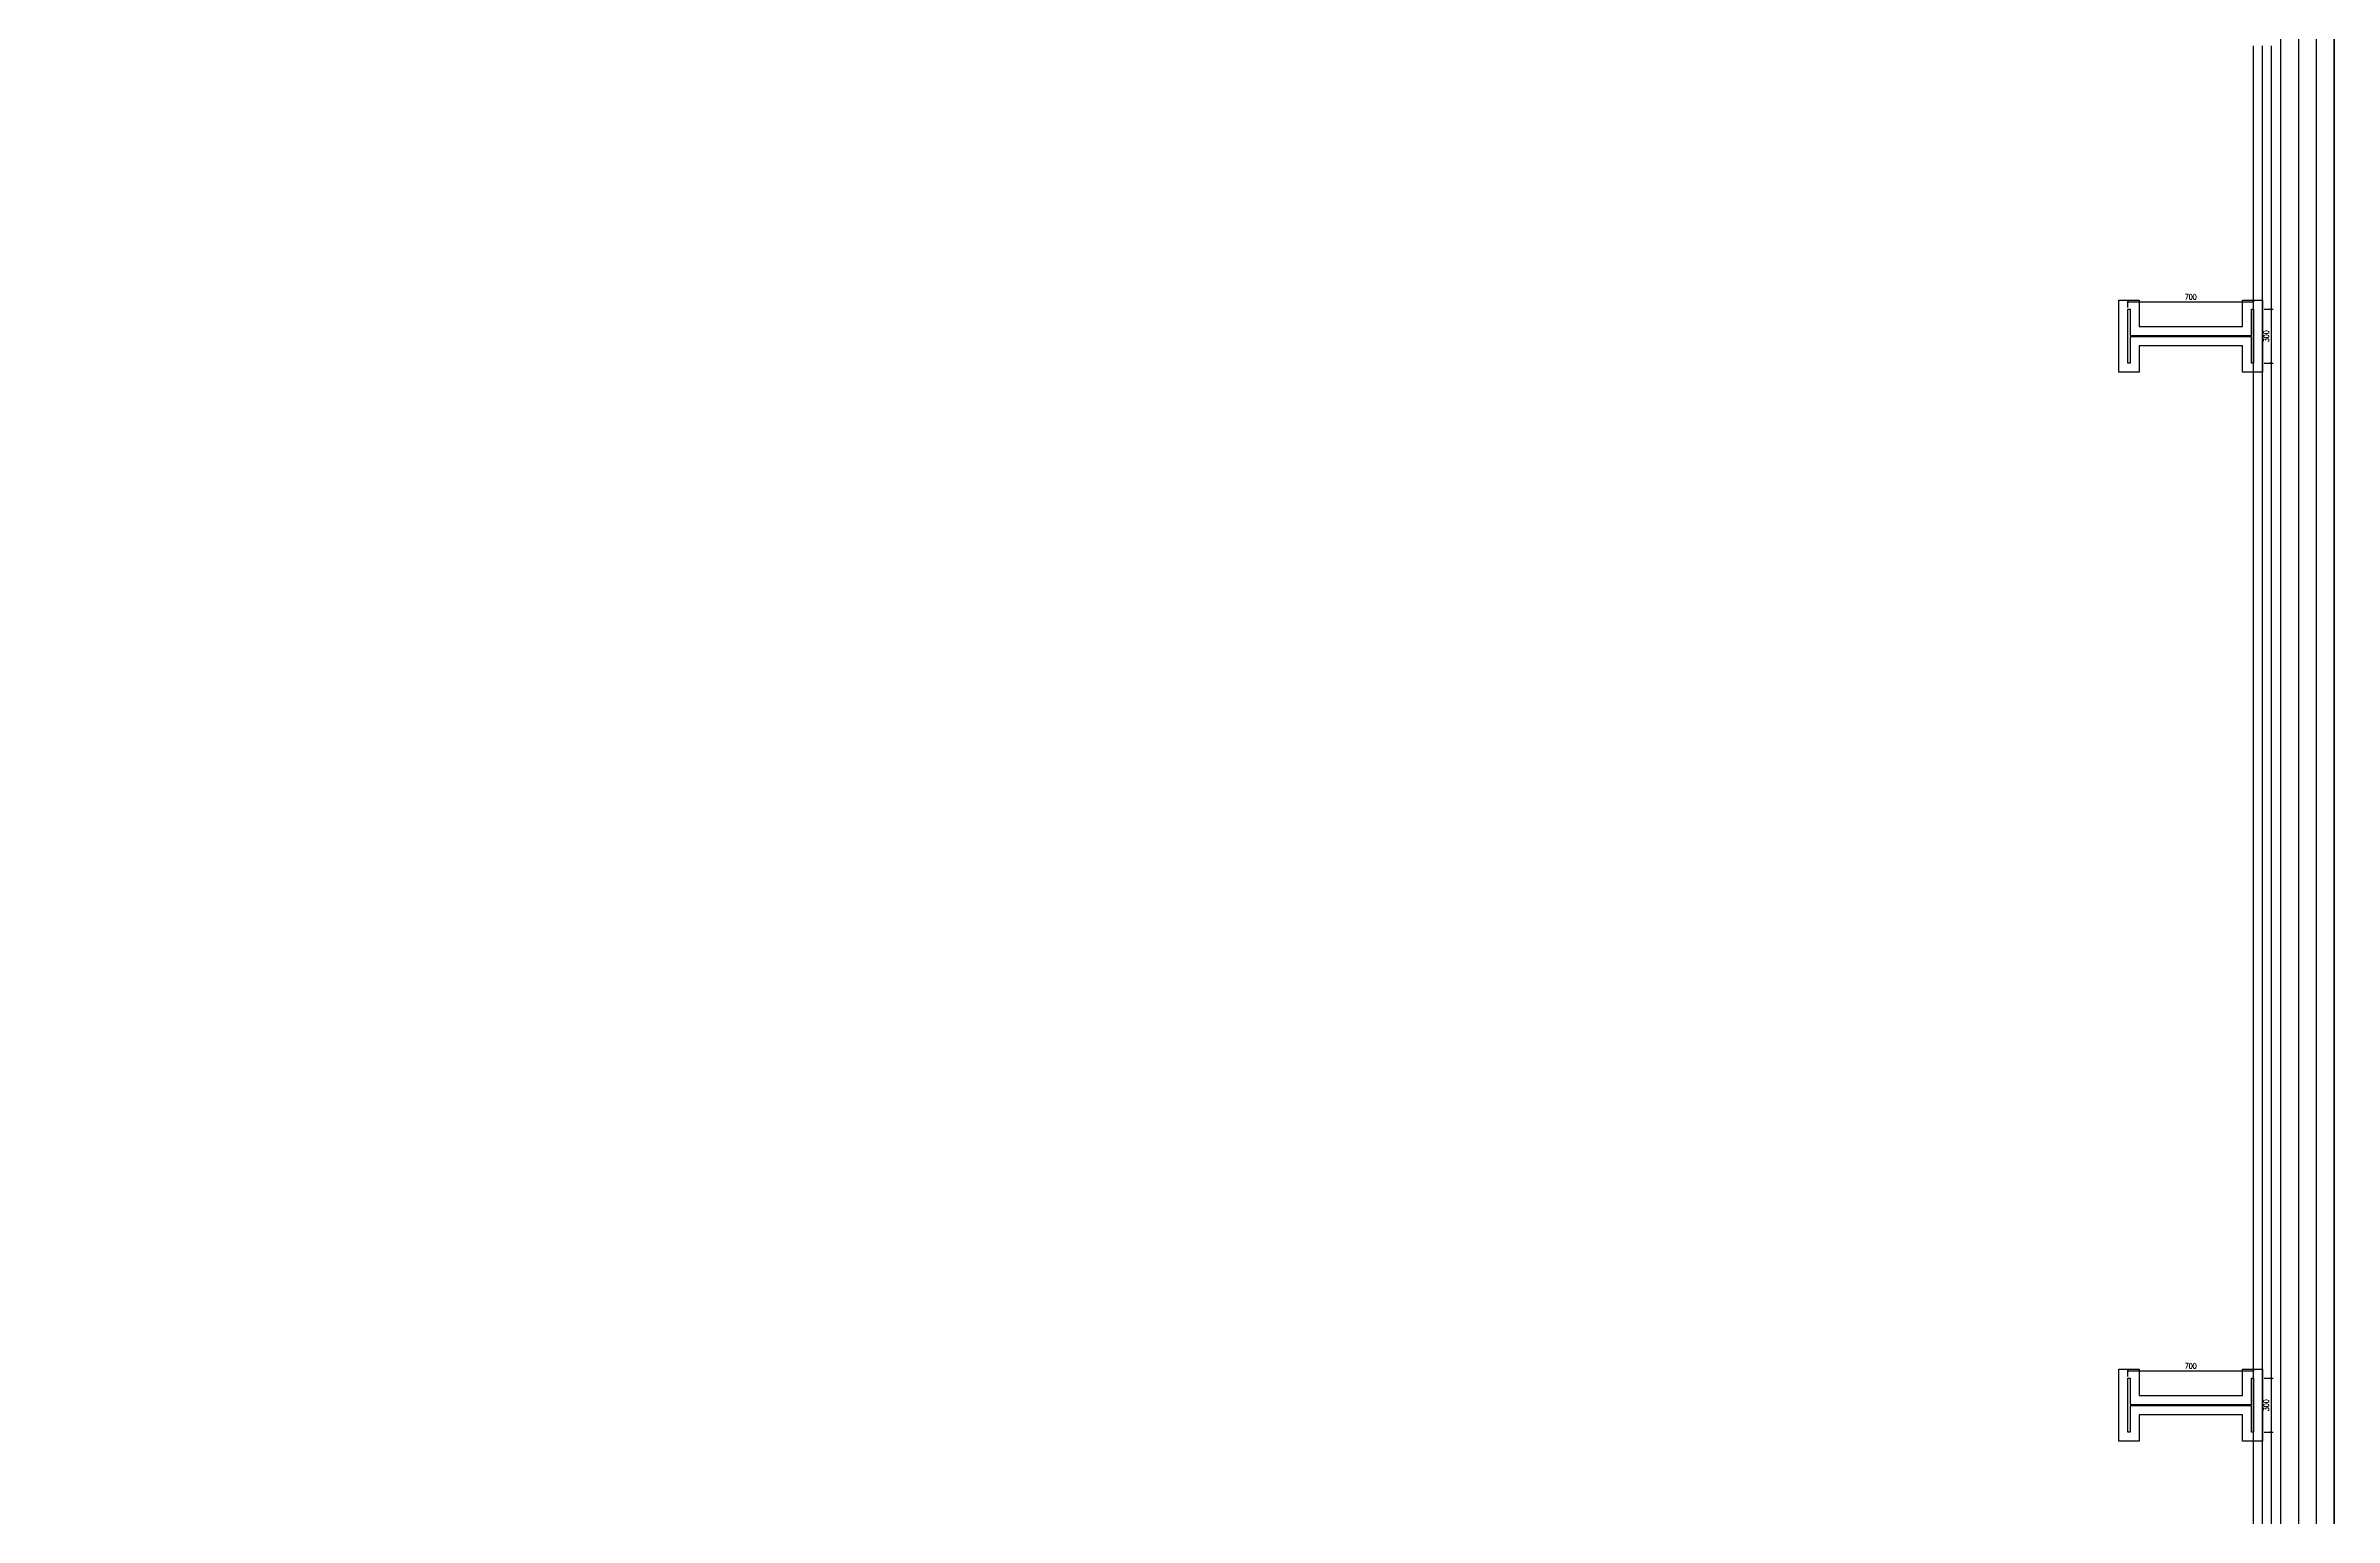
# Model space of a CAD drawing. Extents: x -474411 to 577939, y 0 to 1014176.
# Drawn here: x -140810 to -128054, y 572238 to 580439 of the extents above; entities that cross this region are included whole.
import ezdxf

# ---------------------------------------------------------------- set-up
doc = ezdxf.new("R2010")
doc.units = 0
doc.header["$LTSCALE"] = 1000
doc.header["$MEASUREMENT"] = 0
doc.layers.get('Defpoints').update_dxf_attribs({"color": 210})
for name, color, linetype in [('A-AXIS-DP', 126, 'Continuous'), ('A-HATCH-2', 251, 'Continuous'), ('A-WINDOW', 140, 'Continuous'), ('AS-COLN', 6, 'Continuous'), ('AS-结构边线层', 200, 'Continuous'), ('CURTWALL', 4, 'Continuous'), ('DIM_SYMB', 3, 'Continuous')]:
    doc.layers.add(name, color=color, linetype=linetype)
doc.styles.add('_TCH_DIM_T3', font='SIMPLEX', dxfattribs={"width": 0.7058823529411765, "bigfont": 'GBCBIG'})
doc.dimstyles.new('_TCH_ARCH&&10', dxfattribs={"dimtxt": 29.75, "dimasz": 10, "dimexe": 10, "dimexo": 10, "dimgap": 12.625, "dimtad": 1, "dimdec": 0, "dimzin": 0, "dimdsep": 46, "dimtxsty": '_TCH_DIM_T3', "dimblk": 'ARCHTICK', "dimcen": 0.09, "dimclrt": 7, "dimazin": 2, "dimtfac": 1, "dimtdec": 0, "dimtix": 1, "dimtmove": 2, "dimatfit": 3, "dimfxl": 0, "dimtolj": 1, "dimtzin": 0, "dimarcsym": 0})

# ---------------------------------------------------------------- blocks, each defined once
blk = doc.blocks.new('43243')
at = {"layer": 'AS-结构边线层', "color": 8}
blk.add_lwpolyline([(-155994.1845319311, 548520.0000005339), (-146454.1845526676, 548520.0000002496), (-146454.1845523441, 549069.9999961699), (-144354.1845732646, 549069.9999974051), (-144354.1845729411, 548520.0000008412), (-128354.1845245595, 548519.999999074), (-128354.1845285305, 548810.0002094659), (-128054.1845316761, 548810.000202142), (-128054.1846888704, 561349.9999937844), (-131054.1845243168, 561349.9999936294), (-131054.1845171562, 565490.0000006589), (-128054.1845227069, 565490.0000006589), (-128054.1840383076, 594489.9999961825), (-131054.5662808516, 594490.0000003761), (-131054.5662690684, 601390.0000004545)], dxfattribs=at)
blk = doc.blocks.new('_ArchTick')
at = {"color": 0, "linetype": 'ByBlock', "const_width": 0.4}
blk.add_lwpolyline([(-0.5, -0.5), (0.5, 0.5)], dxfattribs=at)
blk = doc.blocks.new('*D1343')
at = {"layer": 'A-AXIS-DP', "color": 0, "lineweight": -2}
for p, q in [((-128443.9750151619, 578969.9999962), (-128395.2250151619, 578969.9999962)), ((-128405.2250151619, 578969.9999962), (-128405.2250151619, 578669.9999962)), ((-128443.9750151619, 578669.9999962), (-128395.2250151619, 578669.9999962))]:
    blk.add_line(p, q, dxfattribs=at)
at = {"layer": 'Defpoints', "color": 0}
for p in [(-128453.9750151619, 578969.9999962), (-128453.9750151619, 578669.9999962), (-128405.2250151619, 578669.9999962)]:
    blk.add_point(p, dxfattribs=at)
at = {"layer": 'A-AXIS-DP', "color": 0, "lineweight": -2, "xscale": 10, "yscale": 10, "zscale": 10}
for p, rotation in [((-128405.2250151619, 578969.9999962), 90), ((-128405.2250151619, 578669.9999962), 270)]:
    blk.add_blockref('_ArchTick', p, dxfattribs=dict(at, rotation=rotation))
at = {"layer": 'A-AXIS-DP', "color": 7, "insert": (-128432.7250151617, 578819.9999961999), "char_height": 29.75, "attachment_point": 5, "rotation": 90, "style": '_TCH_DIM_T3'}
blk.add_mtext('\\A1;300', dxfattribs=at)
blk = doc.blocks.new('*D1344')
at = {"layer": 'A-AXIS-DP', "color": 0, "lineweight": -2}
for p, q in [((-129203.9750151618, 578979.9999961997), (-129203.9750151618, 579021.2499962)), ((-129203.9750151618, 579011.2499962), (-128503.9750151618, 579011.2499962)), ((-128503.9750151618, 578979.9999961997), (-128503.9750151618, 579021.2499962))]:
    blk.add_line(p, q, dxfattribs=at)
at = {"layer": 'Defpoints', "color": 0}
for p in [(-128503.9750151618, 579011.2499962), (-129203.9750151618, 578969.9999961997), (-128503.9750151618, 578969.9999961997)]:
    blk.add_point(p, dxfattribs=at)
at = {"layer": 'A-AXIS-DP', "color": 0, "lineweight": -2, "xscale": 10, "yscale": 10, "zscale": 10, "rotation": 180}
blk.add_blockref('_ArchTick', (-129203.9750151618, 579011.2499962), dxfattribs=at)
at = {"layer": 'A-AXIS-DP', "color": 0, "lineweight": -2, "xscale": 10, "yscale": 10, "zscale": 10}
blk.add_blockref('_ArchTick', (-128503.9750151618, 579011.2499962), dxfattribs=at)
at = {"layer": 'A-AXIS-DP', "color": 7, "insert": (-128853.9750151618, 579038.7499962), "char_height": 29.75, "attachment_point": 5, "style": '_TCH_DIM_T3'}
blk.add_mtext('\\A1;700', dxfattribs=at)
blk = doc.blocks.new('*D1349')
at = {"layer": 'A-AXIS-DP', "color": 0, "lineweight": -2}
for p, q in [((-128443.9750151621, 573011.999996183), (-128395.2250151621, 573011.999996183)), ((-128405.2250151621, 573011.999996183), (-128405.2250151621, 572711.999996183)), ((-128443.9750151621, 572711.999996183), (-128395.2250151621, 572711.999996183))]:
    blk.add_line(p, q, dxfattribs=at)
at = {"layer": 'Defpoints', "color": 0}
for p in [(-128453.9750151621, 573011.999996183), (-128453.9750151621, 572711.999996183), (-128405.2250151621, 572711.999996183)]:
    blk.add_point(p, dxfattribs=at)
at = {"layer": 'A-AXIS-DP', "color": 0, "lineweight": -2, "xscale": 10, "yscale": 10, "zscale": 10}
for p, rotation in [((-128405.2250151621, 573011.999996183), 90), ((-128405.2250151621, 572711.999996183), 270)]:
    blk.add_blockref('_ArchTick', p, dxfattribs=dict(at, rotation=rotation))
at = {"layer": 'A-AXIS-DP', "color": 7, "insert": (-128432.725015162, 572861.9999961829), "char_height": 29.75, "attachment_point": 5, "rotation": 90, "style": '_TCH_DIM_T3'}
blk.add_mtext('\\A1;300', dxfattribs=at)
blk = doc.blocks.new('*D1350')
at = {"layer": 'A-AXIS-DP', "color": 0, "lineweight": -2}
for p, q in [((-129203.975015162, 573021.9999961827), (-129203.975015162, 573063.249996183)), ((-129203.975015162, 573053.249996183), (-128503.975015162, 573053.249996183)), ((-128503.975015162, 573021.9999961827), (-128503.975015162, 573063.249996183))]:
    blk.add_line(p, q, dxfattribs=at)
at = {"layer": 'Defpoints', "color": 0}
for p in [(-129203.975015162, 573011.9999961827), (-128503.975015162, 573053.249996183), (-128503.975015162, 573011.9999961827)]:
    blk.add_point(p, dxfattribs=at)
at = {"layer": 'A-AXIS-DP', "color": 0, "lineweight": -2, "xscale": 10, "yscale": 10, "zscale": 10, "rotation": 180}
blk.add_blockref('_ArchTick', (-129203.975015162, 573053.249996183), dxfattribs=at)
at = {"layer": 'A-AXIS-DP', "color": 0, "lineweight": -2, "xscale": 10, "yscale": 10, "zscale": 10}
blk.add_blockref('_ArchTick', (-128503.975015162, 573053.249996183), dxfattribs=at)
at = {"layer": 'A-AXIS-DP', "color": 7, "insert": (-128853.975015162, 573080.749996183), "char_height": 29.75, "attachment_point": 5, "style": '_TCH_DIM_T3'}
blk.add_mtext('\\A1;700', dxfattribs=at)
blk = doc.blocks.new('34242343243')
at = {"color": 8}
for p, q in [((-128504.1845198497, 580338.5371032545), (-128504.1845198497, 580438.5477039358)), ((-128454.1845198497, 580338.5371032545), (-128454.1845198497, 580438.5477039358)), ((-128404.1845198497, 580338.5371032545), (-128404.1845198497, 580438.5477039358)), ((-128504.1845198497, 580238.5265025732), (-128504.1845198497, 580338.5371032545)), ((-128454.1845198497, 580238.5265025732), (-128454.1845198497, 580338.5371032545)), ((-128404.1845198497, 580238.5265025732), (-128404.1845198497, 580338.5371032545)), ((-128504.1845198497, 580138.5159018919), (-128504.1845198497, 580238.5265025732)), ((-128454.1845198497, 580138.5159018919), (-128454.1845198497, 580238.5265025732)), ((-128404.1845198497, 580138.5159018919), (-128404.1845198497, 580238.5265025732)), ((-128504.1845198497, 580038.5053012104), (-128504.1845198497, 580138.5159018917)), ((-128504.1845198497, 579938.4947005291), (-128504.1845198497, 580038.5053012104)), ((-128454.1845198497, 580038.5053012104), (-128454.1845198497, 580138.5159018917)), ((-128454.1845198497, 579938.4947005291), (-128454.1845198497, 580038.5053012104)), ((-128404.1845198497, 580038.5053012104), (-128404.1845198497, 580138.5159018917)), ((-128404.1845198497, 579938.4947005291), (-128404.1845198497, 580038.5053012104)), ((-128504.1845198497, 579838.4840998477), (-128504.1845198497, 579938.494700529)), ((-128454.1845198497, 579838.4840998477), (-128454.1845198497, 579938.494700529)), ((-128404.1845198497, 579838.4840998477), (-128404.1845198497, 579938.494700529)), ((-128504.1845198497, 579738.4734991664), (-128504.1845198497, 579838.4840998477)), ((-128454.1845198497, 579738.4734991664), (-128454.1845198497, 579838.4840998477)), ((-128404.1845198497, 579738.4734991664), (-128404.1845198497, 579838.4840998477)), ((-128504.1845198497, 579638.4628984851), (-128504.1845198497, 579738.4734991664)), ((-128454.1845198497, 579638.4628984851), (-128454.1845198497, 579738.4734991664)), ((-128404.1845198497, 579638.4628984851), (-128404.1845198497, 579738.4734991664)), ((-128504.1845198497, 579538.4522978037), (-128504.1845198497, 579638.462898485)), ((-128504.1845198497, 579438.4416971224), (-128504.1845198497, 579538.4522978037)), ((-128454.1845198497, 579538.4522978037), (-128454.1845198497, 579638.462898485)), ((-128454.1845198497, 579438.4416971224), (-128454.1845198497, 579538.4522978037)), ((-128404.1845198497, 579538.4522978037), (-128404.1845198497, 579638.462898485)), ((-128404.1845198497, 579438.4416971224), (-128404.1845198497, 579538.4522978037)), ((-128504.1845198497, 579338.4310964411), (-128504.1845198497, 579438.4416971224)), ((-128454.1845198497, 579338.4310964411), (-128454.1845198497, 579438.4416971224)), ((-128404.1845198497, 579338.4310964411), (-128404.1845198497, 579438.4416971224)), ((-128504.1845198497, 579238.4204957597), (-128504.1845198497, 579338.431096441)), ((-128454.1845198497, 579238.4204957597), (-128454.1845198497, 579338.431096441)), ((-128404.1845198497, 579238.4204957597), (-128404.1845198497, 579338.431096441)), ((-128504.1845198497, 579138.4098950784), (-128504.1845198497, 579238.4204957597)), ((-128504.1845198497, 579038.3992943971), (-128504.1845198497, 579138.4098950784)), ((-128454.1845198497, 579138.4098950784), (-128454.1845198497, 579238.4204957597)), ((-128454.1845198497, 579038.3992943971), (-128454.1845198497, 579138.4098950784)), ((-128404.1845198497, 579138.4098950784), (-128404.1845198497, 579238.4204957597)), ((-128404.1845198497, 579038.3992943971), (-128404.1845198497, 579138.4098950784)), ((-128504.1845198497, 578938.3886937157), (-128504.1845198497, 579038.399294397)), ((-128454.1845198497, 578938.3886937157), (-128454.1845198497, 579038.399294397)), ((-128404.1845198497, 578938.3886937157), (-128404.1845198497, 579038.399294397)), ((-128504.1845198497, 578838.3780930344), (-128504.1845198497, 578938.3886937157)), ((-128454.1845198497, 578838.3780930344), (-128454.1845198497, 578938.3886937157)), ((-128404.1845198497, 578838.3780930344), (-128404.1845198497, 578938.3886937157)), ((-128504.1845198497, 578738.367492353), (-128504.1845198497, 578838.3780930343)), ((-128454.1845198497, 578738.367492353), (-128454.1845198497, 578838.3780930343)), ((-128404.1845198497, 578738.367492353), (-128404.1845198497, 578838.3780930343)), ((-128504.1845198497, 578638.3568916717), (-128504.1845198497, 578738.367492353)), ((-128504.1845198497, 578538.3462909904), (-128504.1845198497, 578638.3568916717)), ((-128454.1845198497, 578638.3568916717), (-128454.1845198497, 578738.367492353)), ((-128454.1845198497, 578538.3462909904), (-128454.1845198497, 578638.3568916717)), ((-128404.1845198497, 578638.3568916717), (-128404.1845198497, 578738.367492353)), ((-128404.1845198497, 578538.3462909904), (-128404.1845198497, 578638.3568916717)), ((-128504.1845198497, 578438.335690309), (-128504.1845198497, 578538.3462909902)), ((-128454.1845198497, 578438.335690309), (-128454.1845198497, 578538.3462909902)), ((-128404.1845198497, 578438.335690309), (-128404.1845198497, 578538.3462909902)), ((-128504.1845198497, 578338.3250896276), (-128504.1845198497, 578438.335690309)), ((-128454.1845198497, 578338.3250896276), (-128454.1845198497, 578438.335690309)), ((-128404.1845198497, 578338.3250896276), (-128404.1845198497, 578438.335690309)), ((-128504.1845198497, 578238.3144889463), (-128504.1845198497, 578338.3250896276)), ((-128454.1845198497, 578238.3144889463), (-128454.1845198497, 578338.3250896276)), ((-128404.1845198497, 578238.3144889463), (-128404.1845198497, 578338.3250896276)), ((-128504.1845198497, 578138.3038882649), (-128504.1845198497, 578238.3144889462)), ((-128504.1845198497, 578038.2932875836), (-128504.1845198497, 578138.3038882649)), ((-128454.1845198497, 578138.3038882649), (-128454.1845198497, 578238.3144889462)), ((-128454.1845198497, 578038.2932875836), (-128454.1845198497, 578138.3038882649)), ((-128404.1845198497, 578138.3038882649), (-128404.1845198497, 578238.3144889462)), ((-128404.1845198497, 578038.2932875836), (-128404.1845198497, 578138.3038882649)), ((-128504.1845198497, 577938.2826869022), (-128504.1845198497, 578038.2932875835)), ((-128454.1845198497, 577938.2826869022), (-128454.1845198497, 578038.2932875835)), ((-128404.1845198497, 577938.2826869022), (-128404.1845198497, 578038.2932875835)), ((-128504.1845198497, 577838.2720862209), (-128504.1845198497, 577938.2826869022)), ((-128454.1845198497, 577838.2720862209), (-128454.1845198497, 577938.2826869022)), ((-128404.1845198497, 577838.2720862209), (-128404.1845198497, 577938.2826869022)), ((-128504.1845198497, 577738.2614855396), (-128504.1845198497, 577838.2720862209)), ((-128504.1845198497, 577638.2508848582), (-128504.1845198497, 577738.2614855395)), ((-128454.1845198497, 577738.2614855396), (-128454.1845198497, 577838.2720862209)), ((-128454.1845198497, 577638.2508848582), (-128454.1845198497, 577738.2614855395)), ((-128404.1845198497, 577738.2614855396), (-128404.1845198497, 577838.2720862209)), ((-128404.1845198497, 577638.2508848582), (-128404.1845198497, 577738.2614855395)), ((-128504.1845198497, 577538.2402841769), (-128504.1845198497, 577638.2508848582)), ((-128454.1845198497, 577538.2402841769), (-128454.1845198497, 577638.2508848582)), ((-128404.1845198497, 577538.2402841769), (-128404.1845198497, 577638.2508848582)), ((-128504.1845198497, 577438.2296834956), (-128504.1845198497, 577538.2402841769)), ((-128454.1845198497, 577438.2296834956), (-128454.1845198497, 577538.2402841769)), ((-128404.1845198497, 577438.2296834956), (-128404.1845198497, 577538.2402841769)), ((-128504.1845198497, 577338.2190828142), (-128504.1845198497, 577438.2296834955)), ((-128454.1845198497, 577338.2190828142), (-128454.1845198497, 577438.2296834955)), ((-128404.1845198497, 577338.2190828142), (-128404.1845198497, 577438.2296834955)), ((-128504.1845198497, 577238.2084821329), (-128504.1845198497, 577338.2190828142)), ((-128504.1845198497, 577138.1978814516), (-128504.1845198497, 577238.2084821329)), ((-128454.1845198497, 577238.2084821329), (-128454.1845198497, 577338.2190828142)), ((-128454.1845198497, 577138.1978814516), (-128454.1845198497, 577238.2084821329)), ((-128404.1845198497, 577238.2084821329), (-128404.1845198497, 577338.2190828142)), ((-128404.1845198497, 577138.1978814516), (-128404.1845198497, 577238.2084821329)), ((-128504.1845198497, 577038.1872807702), (-128504.1845198497, 577138.1978814515)), ((-128454.1845198497, 577038.1872807702), (-128454.1845198497, 577138.1978814515)), ((-128404.1845198497, 577038.1872807702), (-128404.1845198497, 577138.1978814515)), ((-128504.1845198497, 576938.1766800889), (-128504.1845198497, 577038.1872807702)), ((-128454.1845198497, 576938.1766800889), (-128454.1845198497, 577038.1872807702)), ((-128404.1845198497, 576938.1766800889), (-128404.1845198497, 577038.1872807702)), ((-128504.1845198497, 576838.1660794074), (-128504.1845198497, 576938.1766800887)), ((-128504.1845198497, 576738.1554787261), (-128504.1845198497, 576838.1660794074)), ((-128454.1845198497, 576838.1660794074), (-128454.1845198497, 576938.1766800887)), ((-128454.1845198497, 576738.1554787261), (-128454.1845198497, 576838.1660794074)), ((-128404.1845198497, 576838.1660794074), (-128404.1845198497, 576938.1766800887)), ((-128404.1845198497, 576738.1554787261), (-128404.1845198497, 576838.1660794074)), ((-128504.1845198497, 576638.1448780448), (-128504.1845198497, 576738.1554787261)), ((-128454.1845198497, 576638.1448780448), (-128454.1845198497, 576738.1554787261)), ((-128404.1845198497, 576638.1448780448), (-128404.1845198497, 576738.1554787261)), ((-128504.1845198497, 576538.1342773634), (-128504.1845198497, 576638.1448780447)), ((-128454.1845198497, 576538.1342773634), (-128454.1845198497, 576638.1448780447)), ((-128404.1845198497, 576538.1342773634), (-128404.1845198497, 576638.1448780447)), ((-128504.1845198497, 576438.1236766821), (-128504.1845198497, 576538.1342773634)), ((-128454.1845198497, 576438.1236766821), (-128454.1845198497, 576538.1342773634)), ((-128404.1845198497, 576438.1236766821), (-128404.1845198497, 576538.1342773634)), ((-128504.1845198497, 576338.1130760008), (-128504.1845198497, 576438.1236766821)), ((-128504.1845198497, 576238.1024753194), (-128504.1845198497, 576338.1130760007)), ((-128454.1845198497, 576338.1130760008), (-128454.1845198497, 576438.1236766821)), ((-128454.1845198497, 576238.1024753194), (-128454.1845198497, 576338.1130760007)), ((-128404.1845198497, 576338.1130760008), (-128404.1845198497, 576438.1236766821)), ((-128404.1845198497, 576238.1024753194), (-128404.1845198497, 576338.1130760007)), ((-128504.1845198497, 576138.0918746381), (-128504.1845198497, 576238.1024753194)), ((-128454.1845198497, 576138.0918746381), (-128454.1845198497, 576238.1024753194)), ((-128404.1845198497, 576138.0918746381), (-128404.1845198497, 576238.1024753194)), ((-128504.1845198497, 576038.0812739567), (-128504.1845198497, 576138.091874638)), ((-128454.1845198497, 576038.0812739567), (-128454.1845198497, 576138.091874638)), ((-128404.1845198497, 576038.0812739567), (-128404.1845198497, 576138.091874638)), ((-128504.1845198497, 575938.0706732754), (-128504.1845198497, 576038.0812739567)), ((-128454.1845198497, 575938.0706732754), (-128454.1845198497, 576038.0812739567)), ((-128404.1845198497, 575938.0706732754), (-128404.1845198497, 576038.0812739567)), ((-128504.1845198497, 575838.0600725941), (-128504.1845198497, 575938.0706732754)), ((-128504.1845198497, 575738.0494719127), (-128504.1845198497, 575838.060072594)), ((-128454.1845198497, 575838.0600725941), (-128454.1845198497, 575938.0706732754)), ((-128454.1845198497, 575738.0494719127), (-128454.1845198497, 575838.060072594)), ((-128404.1845198497, 575838.0600725941), (-128404.1845198497, 575938.0706732754)), ((-128404.1845198497, 575738.0494719127), (-128404.1845198497, 575838.060072594)), ((-128504.1845198497, 575638.0388712314), (-128504.1845198497, 575738.0494719127)), ((-128454.1845198497, 575638.0388712314), (-128454.1845198497, 575738.0494719127)), ((-128404.1845198497, 575638.0388712314), (-128404.1845198497, 575738.0494719127)), ((-128504.1845198497, 575538.0282705501), (-128504.1845198497, 575638.0388712314)), ((-128454.1845198497, 575538.0282705501), (-128454.1845198497, 575638.0388712314)), ((-128404.1845198497, 575538.0282705501), (-128404.1845198497, 575638.0388712314)), ((-128504.1845198497, 575438.0176698687), (-128504.1845198497, 575538.02827055)), ((-128504.1845198497, 575338.0070691874), (-128504.1845198497, 575438.0176698687)), ((-128454.1845198497, 575438.0176698687), (-128454.1845198497, 575538.02827055)), ((-128454.1845198497, 575338.0070691874), (-128454.1845198497, 575438.0176698687)), ((-128404.1845198497, 575438.0176698687), (-128404.1845198497, 575538.02827055)), ((-128404.1845198497, 575338.0070691874), (-128404.1845198497, 575438.0176698687)), ((-128504.1845198497, 575237.996468506), (-128504.1845198497, 575338.0070691874)), ((-128454.1845198497, 575237.996468506), (-128454.1845198497, 575338.0070691874)), ((-128404.1845198497, 575237.996468506), (-128404.1845198497, 575338.0070691874)), ((-128504.1845198497, 575137.9858678246), (-128504.1845198497, 575237.9964685059)), ((-128454.1845198497, 575137.9858678246), (-128454.1845198497, 575237.9964685059)), ((-128404.1845198497, 575137.9858678246), (-128404.1845198497, 575237.9964685059)), ((-128504.1845198497, 575037.9752671433), (-128504.1845198497, 575137.9858678246)), ((-128454.1845198497, 575037.9752671433), (-128454.1845198497, 575137.9858678246)), ((-128404.1845198497, 575037.9752671433), (-128404.1845198497, 575137.9858678246)), ((-128504.1845198497, 574937.9646664619), (-128504.1845198497, 575037.9752671432)), ((-128504.1845198497, 574837.9540657806), (-128504.1845198497, 574937.9646664619)), ((-128454.1845198497, 574937.9646664619), (-128454.1845198497, 575037.9752671432)), ((-128454.1845198497, 574837.9540657806), (-128454.1845198497, 574937.9646664619)), ((-128404.1845198497, 574937.9646664619), (-128404.1845198497, 575037.9752671432)), ((-128404.1845198497, 574837.9540657806), (-128404.1845198497, 574937.9646664619)), ((-128504.1845198497, 574737.9434650993), (-128504.1845198497, 574837.9540657806)), ((-128454.1845198497, 574737.9434650993), (-128454.1845198497, 574837.9540657806)), ((-128404.1845198497, 574737.9434650993), (-128404.1845198497, 574837.9540657806)), ((-128504.1845198497, 574637.9328644179), (-128504.1845198497, 574737.9434650992)), ((-128454.1845198497, 574637.9328644179), (-128454.1845198497, 574737.9434650992)), ((-128404.1845198497, 574637.9328644179), (-128404.1845198497, 574737.9434650992)), ((-128504.1845198497, 574537.9222637366), (-128504.1845198497, 574637.9328644179)), ((-128454.1845198497, 574537.9222637366), (-128454.1845198497, 574637.9328644179)), ((-128404.1845198497, 574537.9222637366), (-128404.1845198497, 574637.9328644179)), ((-128504.1845198497, 574437.9116630553), (-128504.1845198497, 574537.9222637366)), ((-128504.1845198497, 574337.9010623739), (-128504.1845198497, 574437.9116630552)), ((-128454.1845198497, 574437.9116630553), (-128454.1845198497, 574537.9222637366)), ((-128454.1845198497, 574337.9010623739), (-128454.1845198497, 574437.9116630552)), ((-128404.1845198497, 574437.9116630553), (-128404.1845198497, 574537.9222637366)), ((-128404.1845198497, 574337.9010623739), (-128404.1845198497, 574437.9116630552)), ((-128504.1845198497, 574237.8904616926), (-128504.1845198497, 574337.9010623739)), ((-128454.1845198497, 574237.8904616926), (-128454.1845198497, 574337.9010623739)), ((-128404.1845198497, 574237.8904616926), (-128404.1845198497, 574337.9010623739)), ((-128504.1845198497, 574137.8798610112), (-128504.1845198497, 574237.8904616925)), ((-128454.1845198497, 574137.8798610112), (-128454.1845198497, 574237.8904616925)), ((-128404.1845198497, 574137.8798610112), (-128404.1845198497, 574237.8904616925)), ((-128504.1845198497, 574037.8692603299), (-128504.1845198497, 574137.8798610112)), ((-128504.1845198497, 573937.8586596486), (-128504.1845198497, 574037.8692603299)), ((-128454.1845198497, 574037.8692603299), (-128454.1845198497, 574137.8798610112)), ((-128454.1845198497, 573937.8586596486), (-128454.1845198497, 574037.8692603299)), ((-128404.1845198497, 574037.8692603299), (-128404.1845198497, 574137.8798610112)), ((-128404.1845198497, 573937.8586596486), (-128404.1845198497, 574037.8692603299)), ((-128504.1845198497, 573837.8480589672), (-128504.1845198497, 573937.8586596485)), ((-128454.1845198497, 573837.8480589672), (-128454.1845198497, 573937.8586596485)), ((-128404.1845198497, 573837.8480589672), (-128404.1845198497, 573937.8586596485)), ((-128504.1845198497, 573737.8374582859), (-128504.1845198497, 573837.8480589672)), ((-128454.1845198497, 573737.8374582859), (-128454.1845198497, 573837.8480589672)), ((-128404.1845198497, 573737.8374582859), (-128404.1845198497, 573837.8480589672)), ((-128504.1845198497, 573637.8268576046), (-128504.1845198497, 573737.8374582859)), ((-128454.1845198497, 573637.8268576046), (-128454.1845198497, 573737.8374582859)), ((-128404.1845198497, 573637.8268576046), (-128404.1845198497, 573737.8374582859)), ((-128504.1845198497, 573537.8162569231), (-128504.1845198497, 573637.8268576044)), ((-128504.1845198497, 573437.8056562418), (-128504.1845198497, 573537.8162569231)), ((-128454.1845198497, 573537.8162569231), (-128454.1845198497, 573637.8268576044)), ((-128454.1845198497, 573437.8056562418), (-128454.1845198497, 573537.8162569231)), ((-128404.1845198497, 573537.8162569231), (-128404.1845198497, 573637.8268576044)), ((-128404.1845198497, 573437.8056562418), (-128404.1845198497, 573537.8162569231)), ((-128504.1845198497, 573337.7950555605), (-128504.1845198497, 573437.8056562418)), ((-128454.1845198497, 573337.7950555605), (-128454.1845198497, 573437.8056562418)), ((-128404.1845198497, 573337.7950555605), (-128404.1845198497, 573437.8056562418)), ((-128504.1845198497, 573237.7844548791), (-128504.1845198497, 573337.7950555604)), ((-128454.1845198497, 573237.7844548791), (-128454.1845198497, 573337.7950555604)), ((-128404.1845198497, 573237.7844548791), (-128404.1845198497, 573337.7950555604)), ((-128504.1845198497, 573137.7738541978), (-128504.1845198497, 573237.7844548791)), ((-128454.1845198497, 573137.7738541978), (-128454.1845198497, 573237.7844548791)), ((-128404.1845198497, 573137.7738541978), (-128404.1845198497, 573237.7844548791)), ((-128504.1845198497, 573037.7632535164), (-128504.1845198497, 573137.7738541977)), ((-128504.1845198497, 572937.7526528351), (-128504.1845198497, 573037.7632535164)), ((-128454.1845198497, 573037.7632535164), (-128454.1845198497, 573137.7738541977)), ((-128454.1845198497, 572937.7526528351), (-128454.1845198497, 573037.7632535164)), ((-128404.1845198497, 573037.7632535164), (-128404.1845198497, 573137.7738541977)), ((-128404.1845198497, 572937.7526528351), (-128404.1845198497, 573037.7632535164)), ((-128504.1845198497, 572837.7420521538), (-128504.1845198497, 572937.7526528351)), ((-128454.1845198497, 572837.7420521538), (-128454.1845198497, 572937.7526528351)), ((-128404.1845198497, 572837.7420521538), (-128404.1845198497, 572937.7526528351)), ((-128504.1845198497, 572737.7314514724), (-128504.1845198497, 572837.7420521537)), ((-128454.1845198497, 572737.7314514724), (-128454.1845198497, 572837.7420521537)), ((-128404.1845198497, 572737.7314514724), (-128404.1845198497, 572837.7420521537)), ((-128504.1845198497, 572637.7208507911), (-128504.1845198497, 572737.7314514724)), ((-128504.1845198497, 572537.7102501098), (-128504.1845198497, 572637.7208507911)), ((-128454.1845198497, 572637.7208507911), (-128454.1845198497, 572737.7314514724)), ((-128454.1845198497, 572537.7102501098), (-128454.1845198497, 572637.7208507911)), ((-128404.1845198497, 572637.7208507911), (-128404.1845198497, 572737.7314514724)), ((-128404.1845198497, 572537.7102501098), (-128404.1845198497, 572637.7208507911)), ((-128504.1845198497, 572437.6996494284), (-128504.1845198497, 572537.7102501097)), ((-128454.1845198497, 572437.6996494284), (-128454.1845198497, 572537.7102501097)), ((-128404.1845198497, 572437.6996494284), (-128404.1845198497, 572537.7102501097)), ((-128504.1845198497, 572337.6890487471), (-128504.1845198497, 572437.6996494284)), ((-128454.1845198497, 572337.6890487471), (-128454.1845198497, 572437.6996494284)), ((-128404.1845198497, 572337.6890487471), (-128404.1845198497, 572437.6996494284)), ((-128504.1845198497, 572237.6784480658), (-128504.1845198497, 572337.6890487471)), ((-128454.1845198497, 572237.6784480658), (-128454.1845198497, 572337.6890487471)), ((-128404.1845198497, 572237.6784480658), (-128404.1845198497, 572337.6890487471)), ((-128504.1845198497, 572137.6678473843), (-128504.1845198497, 572237.6784480656)), ((-128454.1845198497, 572137.6678473843), (-128454.1845198497, 572237.6784480656)), ((-128404.1845198497, 572137.6678473843), (-128404.1845198497, 572237.6784480656))]:
    blk.add_line(p, q, dxfattribs=at)
for centre in [(-128454.1845198497, 580388.5424035952), (-128454.1845198497, 580288.5318029139), (-128454.1845198497, 580188.5212022326), (-128454.1845198497, 580088.5106015512), (-128454.1845198497, 579988.5000008699), (-128454.1845198497, 579888.4894001884), (-128454.1845198497, 579788.4787995071), (-128454.1845198497, 579688.4681988258), (-128454.1845198497, 579588.4575981444), (-128454.1845198497, 579488.4469974631), (-128454.1845198497, 579388.4363967818), (-128454.1845198497, 579288.4257961004), (-128454.1845198497, 579188.4151954191), (-128454.1845198497, 579088.4045947378), (-128454.1845198497, 578988.3939940564), (-128454.1845198497, 578888.3833933751), (-128454.1845198497, 578788.3727926937), (-128454.1845198497, 578688.3621920124), (-128454.1845198497, 578588.3515913311), (-128454.1845198497, 578488.3409906497), (-128454.1845198497, 578388.3303899684), (-128454.1845198497, 578288.319789287), (-128454.1845198497, 578188.3091886056), (-128454.1845198497, 578088.2985879243), (-128454.1845198497, 577988.2879872429), (-128454.1845198497, 577888.2773865616), (-128454.1845198497, 577788.2667858803), (-128454.1845198497, 577688.2561851989), (-128454.1845198497, 577588.2455845176), (-128454.1845198497, 577488.2349838363), (-128454.1845198497, 577388.2243831549), (-128454.1845198497, 577288.2137824736), (-128454.1845198497, 577188.2031817923), (-128454.1845198497, 577088.1925811109), (-128454.1845198497, 576988.1819804296), (-128454.1845198497, 576888.1713797481), (-128454.1845198497, 576788.1607790668), (-128454.1845198497, 576688.1501783855), (-128454.1845198497, 576588.1395777041), (-128454.1845198497, 576488.1289770228), (-128454.1845198497, 576388.1183763415), (-128454.1845198497, 576288.1077756601), (-128454.1845198497, 576188.0971749788), (-128454.1845198497, 576088.0865742974), (-128454.1845198497, 575988.0759736161), (-128454.1845198497, 575888.0653729348), (-128454.1845198497, 575788.0547722534), (-128454.1845198497, 575688.0441715721), (-128454.1845198497, 575588.0335708908), (-128454.1845198497, 575488.0229702094), (-128454.1845198497, 575388.0123695281), (-128454.1845198497, 575288.0017688468), (-128454.1845198497, 575187.9911681653), (-128454.1845198497, 575087.980567484), (-128454.1845198497, 574987.9699668026), (-128454.1845198497, 574887.9593661213), (-128454.1845198497, 574787.94876544), (-128454.1845198497, 574687.9381647586), (-128454.1845198497, 574587.9275640773), (-128454.1845198497, 574487.916963396), (-128454.1845198497, 574387.9063627146), (-128454.1845198497, 574287.8957620333), (-128454.1845198497, 574187.8851613519), (-128454.1845198497, 574087.8745606706), (-128454.1845198497, 573987.8639599893), (-128454.1845198497, 573887.8533593079), (-128454.1845198497, 573787.8427586266), (-128454.1845198497, 573687.8321579453), (-128454.1845198497, 573587.8215572638), (-128454.1845198497, 573487.8109565825), (-128454.1845198497, 573387.8003559012), (-128454.1845198497, 573287.7897552198), (-128454.1845198497, 573187.7791545385), (-128454.1845198497, 573087.7685538571), (-128454.1845198497, 572987.7579531758), (-128454.1845198497, 572887.7473524945), (-128454.1845198497, 572787.7367518131), (-128454.1845198497, 572687.7261511318), (-128454.1845198497, 572587.7155504505), (-128454.1845198497, 572487.7049497691), (-128454.1845198497, 572387.6943490878), (-128454.1845198497, 572287.6837484065), (-128454.1845198497, 572187.673147725)]:
    blk.add_ellipse(centre, major_axis=(3.66616458184099e-07, 50.00530034059192), ratio=0.9998940044244147, start_param=7.332329188258768e-09, end_param=6.283185314511916, dxfattribs=at)
blk = doc.blocks.new('42343')
at = {"layer": 'A-HATCH-2', "color": 8}
for points in [[(-128453.9750151618, 579019.9999961997), (-128453.9750151618, 578619.9999961997), (-128565.9750151618, 578619.9999961997), (-128565.9750151618, 578765.9999961997), (-129141.9750151618, 578765.9999961997), (-129141.9750151618, 578619.9999961997), (-129253.9750151618, 578619.9999961997), (-129253.9750151618, 579019.9999961997), (-129141.9750151618, 579019.9999961997), (-129141.9750151618, 578873.9999961997), (-128565.9750151618, 578873.9999961997), (-128565.9750151618, 579019.9999961997)], [(-128453.975015162, 573061.9999961827), (-128453.975015162, 572661.9999961827), (-128565.975015162, 572661.9999961827), (-128565.975015162, 572807.9999961827), (-129141.975015162, 572807.9999961827), (-129141.975015162, 572661.9999961827), (-129253.975015162, 572661.9999961827), (-129253.975015162, 573061.9999961827), (-129141.975015162, 573061.9999961827), (-129141.975015162, 572915.9999961827), (-128565.975015162, 572915.9999961827), (-128565.975015162, 573061.9999961827)]]:
    blk.add_lwpolyline(points, close=True, dxfattribs=at)
at = {"layer": 'AS-COLN', "color": 8}
for points in [[(-128503.9750151618, 578969.9999961997), (-128503.9750151618, 578669.9999961997), (-128515.9750151618, 578669.9999961997), (-128515.9750151618, 578815.9999961997), (-129191.9750151618, 578815.9999961997), (-129191.9750151618, 578669.9999961997), (-129203.9750151618, 578669.9999961997), (-129203.9750151618, 578969.9999961997), (-129191.9750151618, 578969.9999961997), (-129191.9750151618, 578823.9999961997), (-128515.9750151618, 578823.9999961997), (-128515.9750151618, 578969.9999961997)], [(-128503.975015162, 573011.9999961827), (-128503.975015162, 572711.9999961827), (-128515.975015162, 572711.9999961827), (-128515.975015162, 572857.9999961827), (-129191.975015162, 572857.9999961827), (-129191.975015162, 572711.9999961827), (-129203.975015162, 572711.9999961827), (-129203.975015162, 573011.9999961827), (-129191.975015162, 573011.9999961827), (-129191.975015162, 572865.9999961827), (-128515.975015162, 572865.9999961827), (-128515.975015162, 573011.9999961827)]]:
    blk.add_lwpolyline(points, close=True, dxfattribs=at)
at = {"layer": 'A-AXIS-DP', "color": 8}
for p1, p2, distance, picture, middle in [((-129203.9750151618, 578969.9999961997), (-128503.9750151618, 578969.9999961997), 41.25000000023283, '*D1344', (-128853.9750151618, 579038.7499962)), ((-128453.9750151618, 578969.9999961997), (-128453.9750151618, 578669.9999961997), 48.74999999991269, '*D1343', (-128432.7250151617, 578819.9999961999)), ((-129203.975015162, 573011.9999961827), (-128503.975015162, 573011.9999961827), 41.25000000023283, '*D1350', (-128853.975015162, 573080.749996183)), ((-128453.975015162, 573011.9999961827), (-128453.975015162, 572711.9999961827), 48.74999999989814, '*D1349', (-128432.725015162, 572861.9999961829))]:
    dim = blk.add_aligned_dim(p1=p1, p2=p2, distance=distance, dimstyle='_TCH_ARCH&&10', dxfattribs=at)
    dim.commit()
    dim.dimension.update_dxf_attribs({"geometry": picture, "text_midpoint": middle})

msp = doc.modelspace()

# ---------------------------------------------------------------- linework, layer by layer
at = {"layer": 'CURTWALL', "color": 8}
for p, q in [((-128354.1845160272, 594339.9999956149), (-128354.1845227091, 565489.9999962057)), ((-128254.1845160272, 594339.9999956032), (-128254.1845227091, 565489.999996194)), ((-128154.1845160272, 594339.9999955917), (-128154.1845227091, 565489.9999961825)), ((-128054.1845160272, 594339.9999955917), (-128054.1845227091, 565489.9999961825))]:
    msp.add_line(p, q, dxfattribs=at)

# ---------------------------------------------------------------- block references
at = {"layer": 'A-WINDOW', "color": 8}
for name, p in [('43243', (0, 0)), ('42343', (5.820766091346741e-11, 0))]:
    msp.add_blockref(name, p, dxfattribs=at)
at = {"layer": 'DIM_SYMB', "color": 8}
msp.add_blockref('34242343243', (0, 0), dxfattribs=at)

doc.saveas('drawing.dxf')
